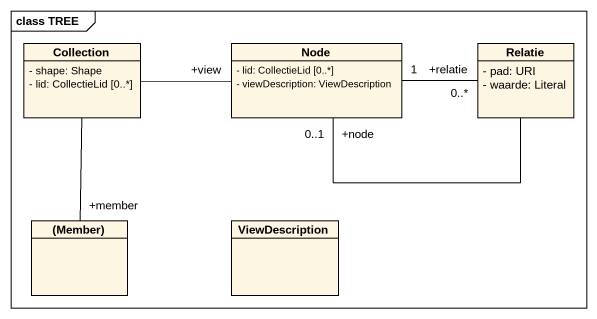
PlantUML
@startuml
mainframe class TREE
hide circle
hide empty members
skinparam classAttributeIconSize 0
class Collection {
  - shape: Shape
  - lid: CollectieLid [0..*]
}
class "Node" as Node_ {
  - lid: CollectieLid [0..*]
  - viewDescription: ViewDescription
}
class Relatie {
  - pad: URI
  - waarde: Literal
}
class "(Member)" as Member
class ViewDescription
Collection -right- "+view" Node_
Collection -- "+member" Member
Node_ "1" -right- "+relatie\n0..*" Relatie
Relatie -left- "+node\n0..1" Node_
@enduml
